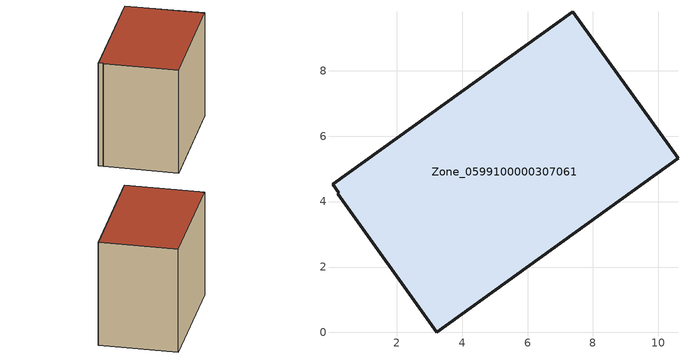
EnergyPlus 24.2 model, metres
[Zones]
Zone_0599100000307061
 floor ground (C_G): 0.04,4.54 7.39,9.81 10.6,5.32 3.22,0 0.2,4.23 0.24,4.26 z0
 wall outside (C_F): 10.6,5.32 7.39,9.81 0.04,4.54 0.24,4.26 0.2,4.23 3.22,0 10.6,5.32 z0:7.71
 roof outside (C_R): 7.39,9.81 0.04,4.54 0.24,4.26 0.2,4.23 3.22,0 10.6,5.32 z7.71
[BUILDING]
Pand.0599100000307061: North Axis=0; Terrain=City; Loads Convergence Tolerance Value=0.04; Temperature Convergence Tolerance Value=0.4; Solar Distribution=FullExterior; Maximum Number of Warmup Days=25; Minimum Number of Warmup Days=1
[Site:Location]
Rotterdam.The.Hague.AP_ZH_NLD Design_Conditions: Latitude=51.96; Longitude=4.45; Time Zone=1; Elevation=-4.5
[SITE:GROUNDTEMPERATURE:BUILDINGSURFACE]
18, 18, 18, 18, 18, 18, 18, 18, 18, 18, 18, 18
[MATERIAL] Thermal Absorptance=0.9; Solar Absorptance=0.7; Visible Absorptance=0.7
Name | Roughness | Thickness | Conductivity | Density | Specific Heat
G.TI.1975-1991 | MediumSmooth | 0.15 | 0.288461 | 540 | 1210
F.TI.1975-1991 | Rough | 0.3 | 0.230769 | 1920 | 840
R.TI.1975-1991 | MediumRough | 0.2 | 0.153846 | 1500 | 1000
[CONSTRUCTION]
C_G: G.TI.1975-1991
C_F: F.TI.1975-1991
C_R: R.TI.1975-1991
[ZONE]
Zone_0599100000307061: Type=1; Multiplier=1; Ceiling Height=Autocalculate; Volume=Autocalculate; Floor Area=autocalculate; Part of Total Floor Area=Yes
[ZONEINFILTRATION:DESIGNFLOWRATE]
Infil_Zone_0599100000307061: Zone or ZoneList or Space or SpaceList=Zone_0599100000307061; Schedule=AlwaysOn; Design Flow Rate Calculation Method=Flow/Area; Flow Rate per Floor Area=0.003; Constant Term Coefficient=1; Temperature Term Coefficient=0; Velocity Term Coefficient=0; Velocity Squared Term Coefficient=0
[HVACTEMPLATE:ZONE:IDEALLOADSAIRSYSTEM]
Zone_0599100000307061: Maximum Heating Supply Air Temperature=50; Minimum Cooling Supply Air Temperature=13; Maximum Heating Supply Air Humidity Ratio=0.0156; Minimum Cooling Supply Air Humidity Ratio=0.0077; Heating Limit=NoLimit; Cooling Limit=NoLimit; Dehumidification Control Type=ConstantSensibleHeatRatio; Cooling Sensible Heat Ratio=0.7; Dehumidification Setpoint=60; Humidification Control Type=None; Humidification Setpoint=30; Outdoor Air Method=None; Outdoor Air Flow Rate per Person=0.00944; Outdoor Air Flow Rate per Zone Floor Area=0; Outdoor Air Flow Rate per Zone=0; Demand Controlled Ventilation Type=None; Outdoor Air Economizer Type=NoEconomizer; Heat Recovery Type=None; Sensible Heat Recovery Effectiveness=0.7; Latent Heat Recovery Effectiveness=0.65
[ZONECONTROL:THERMOSTAT]
ThermostatControl_Zone_0599100000307061: Zone or ZoneList=Zone_0599100000307061; Control Type Schedule=DualSetpointControlType; Control 1=Thermostat_Zone_0599100000307061; Temperature Difference Between Cutout And Setpoint=0
[THERMOSTATSETPOINT:DUALSETPOINT]
Thermostat_Zone_0599100000307061: Heating Setpoint Temperature Schedule=HeatingSetpoint_Zone_0599100000307061; Cooling Setpoint Temperature Schedule=CoolingSetpoint_Zone_0599100000307061
[SCHEDULE:COMPACT]
HeatingSetpoint_Zone_0599100000307061: Through: 12/31, For: AllDays, Until: 24:00, 21
CoolingSetpoint_Zone_0599100000307061: Through: 12/31, For: AllDays, Until: 24:00, 24
DualSetpointControlType: Through: 12/31, For: AllDays, Until: 24:00, 4
AlwaysOn: Through: 12/31, For: AllDays, Until: 24:00, 1
